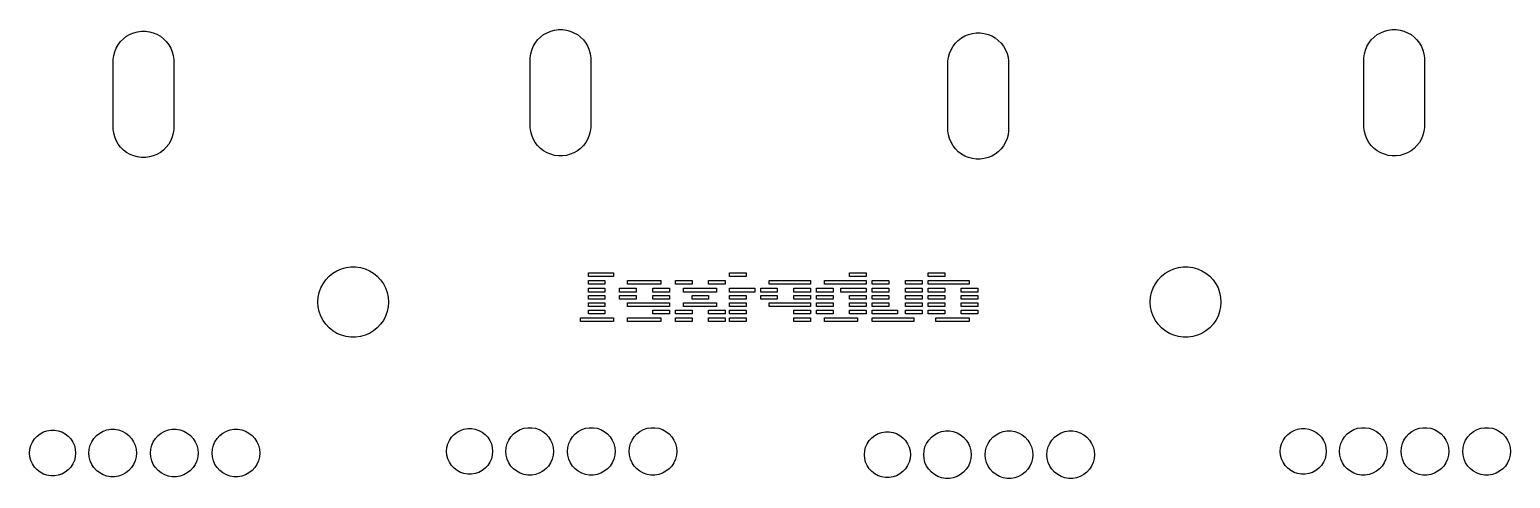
# Model space of a CAD drawing. Extents: x 281 to 530, y -238 to -79.
# Drawn here: x 282.9 to 373.1, y -237.5 to -210.2 of the extents above; entities that cross this region are included whole.
import ezdxf

# ---------------------------------------------------------------- set-up
doc = ezdxf.new("R2010")
doc.units = 0
doc.layers.add('BLACK', color=7, linetype='CONTINUOUS')

msp = doc.modelspace()

# ---------------------------------------------------------------- linework, layer by layer
at = {"layer": 'BLACK', "linetype": 'CONTINUOUS'}
for p, q in [((288.296781, -211.082195), (288.444096, -210.89021)), ((288.444096, -210.89021), (288.61521, -210.719096)), ((288.61521, -210.719096), (288.807195, -210.571781)), ((288.807195, -210.571781), (289.016766, -210.450785)), ((289.016766, -210.450785), (289.240337, -210.358179)), ((289.240337, -210.358179), (289.474083, -210.295547)), ((289.474083, -210.295547), (289.714004, -210.263961)), ((289.714004, -210.263961), (289.955996, -210.263961)), ((289.955996, -210.263961), (290.195917, -210.295547)), ((290.195917, -210.295547), (290.429663, -210.358179)), ((290.429663, -210.358179), (290.653234, -210.450785)), ((290.653234, -210.450785), (290.862805, -210.571781)), ((290.862805, -210.571781), (291.05479, -210.719096)), ((291.05479, -210.719096), (291.225904, -210.89021)), ((291.225904, -210.89021), (291.373219, -211.082195)), ((313.575785, -211.191766), (313.696781, -210.982195)), ((313.696781, -210.982195), (313.844096, -210.79021)), ((313.844096, -210.79021), (314.01521, -210.619096)), ((314.01521, -210.619096), (314.207195, -210.471781)), ((314.207195, -210.471781), (314.416766, -210.350785)), ((314.416766, -210.350785), (314.640337, -210.258179)), ((314.640337, -210.258179), (314.874083, -210.195547)), ((314.874083, -210.195547), (315.114004, -210.163961)), ((315.114004, -210.163961), (315.355996, -210.163961)), ((315.355996, -210.163961), (315.595917, -210.195547)), ((315.595917, -210.195547), (315.829663, -210.258179)), ((315.829663, -210.258179), (316.053234, -210.350785)), ((316.053234, -210.350785), (316.262805, -210.471781)), ((316.262805, -210.471781), (316.45479, -210.619096)), ((316.45479, -210.619096), (316.625904, -210.79021)), ((316.625904, -210.79021), (316.773219, -210.982195)), ((316.773219, -210.982195), (316.894215, -211.191766)), ((339.141781, -211.182195), (339.289096, -210.99021)), ((339.289096, -210.99021), (339.46021, -210.819096)), ((339.46021, -210.819096), (339.652195, -210.671781)), ((339.652195, -210.671781), (339.861766, -210.550785)), ((339.861766, -210.550785), (340.085337, -210.458179)), ((340.085337, -210.458179), (340.319083, -210.395547)), ((340.319083, -210.395547), (340.559004, -210.363961)), ((340.559004, -210.363961), (340.800996, -210.363961)), ((340.800996, -210.363961), (341.040917, -210.395547)), ((341.040917, -210.395547), (341.274663, -210.458179)), ((341.274663, -210.458179), (341.498234, -210.550785)), ((341.498234, -210.550785), (341.707805, -210.671781)), ((341.707805, -210.671781), (341.89979, -210.819096)), ((341.89979, -210.819096), (342.070904, -210.99021)), ((342.070904, -210.99021), (342.218219, -211.182195)), ((364.350785, -211.191766), (364.471781, -210.982195)), ((364.471781, -210.982195), (364.619096, -210.79021)), ((364.619096, -210.79021), (364.79021, -210.619096)), ((364.79021, -210.619096), (364.982195, -210.471781)), ((364.982195, -210.471781), (365.191766, -210.350785)), ((365.191766, -210.350785), (365.415337, -210.258179)), ((365.415337, -210.258179), (365.649083, -210.195547)), ((365.649083, -210.195547), (365.889004, -210.163961)), ((365.889004, -210.163961), (366.130996, -210.163961)), ((366.130996, -210.163961), (366.370917, -210.195547)), ((366.370917, -210.195547), (366.604663, -210.258179)), ((366.604663, -210.258179), (366.828234, -210.350785)), ((366.828234, -210.350785), (367.037805, -210.471781)), ((367.037805, -210.471781), (367.22979, -210.619096)), ((367.22979, -210.619096), (367.400904, -210.79021)), ((367.400904, -210.79021), (367.548219, -210.982195)), ((367.548219, -210.982195), (367.669215, -211.191766)), ((287.988961, -211.989004), (288.020547, -211.749083)), ((288.020547, -211.749083), (288.083179, -211.515337)), ((288.083179, -211.515337), (288.175785, -211.291766)), ((288.175785, -211.291766), (288.296781, -211.082195)), ((291.373219, -211.082195), (291.494215, -211.291766)), ((291.494215, -211.291766), (291.586821, -211.515337)), ((291.586821, -211.515337), (291.649453, -211.749083)), ((291.649453, -211.749083), (291.681039, -211.989004)), ((313.385, -212.01), (313.388961, -211.889004)), ((313.388961, -211.889004), (313.420547, -211.649083)), ((313.420547, -211.649083), (313.483179, -211.415337)), ((313.483179, -211.415337), (313.575785, -211.191766)), ((316.894215, -211.191766), (316.986821, -211.415337)), ((316.986821, -211.415337), (317.049453, -211.649083)), ((317.049453, -211.649083), (317.081039, -211.889004)), ((317.081039, -211.889004), (317.085, -212.01)), ((338.833961, -212.089004), (338.865547, -211.849083)), ((338.865547, -211.849083), (338.928179, -211.615337)), ((338.928179, -211.615337), (339.020785, -211.391766)), ((339.020785, -211.391766), (339.141781, -211.182195)), ((342.218219, -211.182195), (342.339215, -211.391766)), ((342.339215, -211.391766), (342.431821, -211.615337)), ((342.431821, -211.615337), (342.494453, -211.849083)), ((342.494453, -211.849083), (342.526039, -212.089004)), ((364.16, -212.01), (364.163961, -211.889004)), ((364.163961, -211.889004), (364.195547, -211.649083)), ((364.195547, -211.649083), (364.258179, -211.415337)), ((364.258179, -211.415337), (364.350785, -211.191766)), ((367.669215, -211.191766), (367.761821, -211.415337)), ((367.761821, -211.415337), (367.824453, -211.649083)), ((367.824453, -211.649083), (367.856039, -211.889004)), ((367.856039, -211.889004), (367.86, -212.01)), ((287.985, -212.11), (287.988961, -211.989004)), ((287.985, -216.11), (287.985, -212.11)), ((291.681039, -211.989004), (291.685, -212.11)), ((291.685, -212.11), (291.685, -216.11)), ((313.385, -216.01), (313.385, -212.01)), ((317.085, -212.01), (317.085, -216.01)), ((338.83, -212.21), (338.833961, -212.089004)), ((338.83, -216.21), (338.83, -212.21)), ((342.526039, -212.089004), (342.53, -212.21)), ((342.53, -212.21), (342.53, -216.21)), ((364.16, -216.01), (364.16, -212.01)), ((367.86, -212.01), (367.86, -216.01)), ((287.988961, -216.230996), (287.985, -216.11)), ((288.020547, -216.470917), (287.988961, -216.230996)), ((291.681039, -216.230996), (291.649453, -216.470917)), ((291.685, -216.11), (291.681039, -216.230996)), ((313.388961, -216.130996), (313.385, -216.01)), ((313.420547, -216.370917), (313.388961, -216.130996)), ((313.483179, -216.604663), (313.420547, -216.370917)), ((317.049453, -216.370917), (316.986821, -216.604663)), ((317.081039, -216.130996), (317.049453, -216.370917)), ((317.085, -216.01), (317.081039, -216.130996)), ((338.833961, -216.330996), (338.83, -216.21)), ((338.865547, -216.570917), (338.833961, -216.330996)), ((342.526039, -216.330996), (342.494453, -216.570917)), ((342.53, -216.21), (342.526039, -216.330996)), ((364.163961, -216.130996), (364.16, -216.01)), ((364.195547, -216.370917), (364.163961, -216.130996)), ((364.258179, -216.604663), (364.195547, -216.370917)), ((367.824453, -216.370917), (367.761821, -216.604663)), ((367.856039, -216.130996), (367.824453, -216.370917)), ((367.86, -216.01), (367.856039, -216.130996)), ((288.083179, -216.704663), (288.020547, -216.470917)), ((288.175785, -216.928234), (288.083179, -216.704663)), ((288.296781, -217.137805), (288.175785, -216.928234)), ((288.444096, -217.32979), (288.296781, -217.137805)), ((288.61521, -217.500904), (288.444096, -217.32979)), ((291.225904, -217.32979), (291.05479, -217.500904)), ((291.373219, -217.137805), (291.225904, -217.32979)), ((291.494215, -216.928234), (291.373219, -217.137805)), ((291.586821, -216.704663), (291.494215, -216.928234)), ((291.649453, -216.470917), (291.586821, -216.704663)), ((313.575785, -216.828234), (313.483179, -216.604663)), ((313.696781, -217.037805), (313.575785, -216.828234)), ((313.844096, -217.22979), (313.696781, -217.037805)), ((314.01521, -217.400904), (313.844096, -217.22979)), ((316.625904, -217.22979), (316.45479, -217.400904)), ((316.773219, -217.037805), (316.625904, -217.22979)), ((316.894215, -216.828234), (316.773219, -217.037805)), ((316.986821, -216.604663), (316.894215, -216.828234)), ((338.928179, -216.804663), (338.865547, -216.570917)), ((339.020785, -217.028234), (338.928179, -216.804663)), ((339.141781, -217.237805), (339.020785, -217.028234)), ((339.289096, -217.42979), (339.141781, -217.237805)), ((342.218219, -217.237805), (342.070904, -217.42979)), ((342.339215, -217.028234), (342.218219, -217.237805)), ((342.431821, -216.804663), (342.339215, -217.028234)), ((342.494453, -216.570917), (342.431821, -216.804663)), ((364.350785, -216.828234), (364.258179, -216.604663)), ((364.471781, -217.037805), (364.350785, -216.828234)), ((364.619096, -217.22979), (364.471781, -217.037805)), ((364.79021, -217.400904), (364.619096, -217.22979)), ((367.400904, -217.22979), (367.22979, -217.400904)), ((367.548219, -217.037805), (367.400904, -217.22979)), ((367.669215, -216.828234), (367.548219, -217.037805)), ((367.761821, -216.604663), (367.669215, -216.828234)), ((288.807195, -217.648219), (288.61521, -217.500904)), ((289.016766, -217.769215), (288.807195, -217.648219)), ((289.240337, -217.861821), (289.016766, -217.769215)), ((289.474083, -217.924453), (289.240337, -217.861821)), ((289.714004, -217.956039), (289.474083, -217.924453)), ((289.955996, -217.956039), (289.714004, -217.956039)), ((290.195917, -217.924453), (289.955996, -217.956039)), ((290.429663, -217.861821), (290.195917, -217.924453)), ((290.653234, -217.769215), (290.429663, -217.861821)), ((290.862805, -217.648219), (290.653234, -217.769215)), ((291.05479, -217.500904), (290.862805, -217.648219)), ((314.207195, -217.548219), (314.01521, -217.400904)), ((314.416766, -217.669215), (314.207195, -217.548219)), ((314.640337, -217.761821), (314.416766, -217.669215)), ((314.874083, -217.824453), (314.640337, -217.761821)), ((315.114004, -217.856039), (314.874083, -217.824453)), ((315.355996, -217.856039), (315.114004, -217.856039)), ((315.595917, -217.824453), (315.355996, -217.856039)), ((315.829663, -217.761821), (315.595917, -217.824453)), ((316.053234, -217.669215), (315.829663, -217.761821)), ((316.262805, -217.548219), (316.053234, -217.669215)), ((316.45479, -217.400904), (316.262805, -217.548219)), ((339.46021, -217.600904), (339.289096, -217.42979)), ((339.652195, -217.748219), (339.46021, -217.600904)), ((339.861766, -217.869215), (339.652195, -217.748219)), ((340.085337, -217.961821), (339.861766, -217.869215)), ((340.319083, -218.024453), (340.085337, -217.961821)), ((340.559004, -218.056039), (340.319083, -218.024453)), ((340.800996, -218.056039), (340.559004, -218.056039)), ((341.040917, -218.024453), (340.800996, -218.056039)), ((341.274663, -217.961821), (341.040917, -218.024453)), ((341.498234, -217.869215), (341.274663, -217.961821)), ((341.707805, -217.748219), (341.498234, -217.869215)), ((341.89979, -217.600904), (341.707805, -217.748219)), ((342.070904, -217.42979), (341.89979, -217.600904)), ((364.982195, -217.548219), (364.79021, -217.400904)), ((365.191766, -217.669215), (364.982195, -217.548219)), ((365.415337, -217.761821), (365.191766, -217.669215)), ((365.649083, -217.824453), (365.415337, -217.761821)), ((365.889004, -217.856039), (365.649083, -217.824453)), ((366.130996, -217.856039), (365.889004, -217.856039)), ((366.370917, -217.824453), (366.130996, -217.856039)), ((366.604663, -217.761821), (366.370917, -217.824453)), ((366.828234, -217.669215), (366.604663, -217.761821)), ((367.037805, -217.548219), (366.828234, -217.669215)), ((367.22979, -217.400904), (367.037805, -217.548219)), ((300.772998, -225.642895), (300.942221, -225.403161)), ((300.942221, -225.403161), (301.142511, -225.188703)), ((301.142511, -225.188703), (301.370137, -225.003515)), ((301.370137, -225.003515), (301.62086, -224.851047)), ((301.62086, -224.851047), (301.890009, -224.734139)), ((301.890009, -224.734139), (302.17257, -224.654969)), ((302.17257, -224.654969), (302.463279, -224.615012)), ((302.463279, -224.615012), (302.756721, -224.615012)), ((302.756721, -224.615012), (303.04743, -224.654969)), ((303.04743, -224.654969), (303.329991, -224.734139)), ((303.329991, -224.734139), (303.59914, -224.851047)), ((303.59914, -224.851047), (303.849863, -225.003515)), ((303.849863, -225.003515), (304.077489, -225.188703)), ((304.077489, -225.188703), (304.277779, -225.403161)), ((304.277779, -225.403161), (304.447002, -225.642895)), ((316.930893, -225.212117), (316.930893, -224.987903)), ((316.930893, -224.987903), (318.472163, -224.987903)), ((318.472163, -225.212117), (316.930893, -225.212117)), ((316.930893, -225.681064), (316.930893, -225.456849)), ((316.930893, -225.456849), (317.944842, -225.456849)), ((317.944842, -225.456849), (317.944842, -225.681064)), ((318.472163, -224.987903), (318.472163, -225.212117)), ((319.319197, -225.681064), (319.319197, -225.456849)), ((319.319197, -225.456849), (321.338792, -225.456849)), ((321.338792, -225.456849), (321.338792, -225.681064)), ((322.234822, -225.681064), (322.234822, -225.456849)), ((322.234822, -225.456849), (323.244619, -225.456849)), ((323.244619, -225.456849), (323.244619, -225.681064)), ((324.254417, -225.681064), (324.254417, -225.456849)), ((324.254417, -225.456849), (325.268367, -225.456849)), ((325.268367, -225.456849), (325.268367, -225.681064)), ((325.520816, -225.212117), (325.520816, -224.987903)), ((325.520816, -224.987903), (326.534766, -224.987903)), ((326.534766, -225.212117), (325.520816, -225.212117)), ((326.534766, -224.987903), (326.534766, -225.212117)), ((327.936524, -225.681064), (327.936524, -225.456849)), ((327.936524, -225.456849), (330.460188, -225.456849)), ((330.460188, -225.456849), (330.460188, -225.681064)), ((331.307222, -225.681064), (331.307222, -225.456849)), ((331.307222, -225.456849), (333.85829, -225.456849)), ((332.84434, -225.212117), (332.84434, -224.987903)), ((332.84434, -224.987903), (333.85829, -224.987903)), ((333.85829, -225.212117), (332.84434, -225.212117)), ((333.85829, -224.987903), (333.85829, -225.212117)), ((333.85829, -225.456849), (333.85829, -225.681064)), ((334.214542, -225.681064), (334.214542, -225.456849)), ((334.214542, -225.456849), (335.228492, -225.456849)), ((335.228492, -225.456849), (335.228492, -225.681064)), ((336.242442, -225.681064), (336.242442, -225.456849)), ((336.242442, -225.456849), (337.256392, -225.456849)), ((337.256392, -225.456849), (337.256392, -225.681064)), ((337.620949, -225.212117), (337.620949, -224.987903)), ((337.620949, -224.987903), (338.634898, -224.987903)), ((338.634898, -225.212117), (337.620949, -225.212117)), ((337.620949, -225.681064), (337.620949, -225.456849)), ((337.620949, -225.456849), (340.123021, -225.456849)), ((338.634898, -224.987903), (338.634898, -225.212117)), ((340.123021, -225.456849), (340.123021, -225.681064)), ((351.472998, -225.642895), (351.642221, -225.403161)), ((351.642221, -225.403161), (351.842511, -225.188703)), ((351.842511, -225.188703), (352.070137, -225.003515)), ((352.070137, -225.003515), (352.32086, -224.851047)), ((352.32086, -224.851047), (352.590009, -224.734139)), ((352.590009, -224.734139), (352.87257, -224.654969)), ((352.87257, -224.654969), (353.163279, -224.615012)), ((353.163279, -224.615012), (353.456721, -224.615012)), ((353.456721, -224.615012), (353.74743, -224.654969)), ((353.74743, -224.654969), (354.029991, -224.734139)), ((354.029991, -224.734139), (354.29914, -224.851047)), ((354.29914, -224.851047), (354.549863, -225.003515)), ((354.549863, -225.003515), (354.777489, -225.188703)), ((354.777489, -225.188703), (354.977779, -225.403161)), ((354.977779, -225.403161), (355.147002, -225.642895)), ((300.480025, -226.467242), (300.539728, -226.179937)), ((300.539728, -226.179937), (300.637996, -225.903438)), ((300.637996, -225.903438), (300.772998, -225.642895)), ((304.447002, -225.642895), (304.582004, -225.903438)), ((304.582004, -225.903438), (304.680272, -226.179937)), ((304.680272, -226.179937), (304.739975, -226.467242)), ((317.944842, -225.681064), (316.930893, -225.681064)), ((316.930893, -226.15001), (316.930893, -225.925795)), ((316.930893, -225.925795), (317.944842, -225.925795)), ((317.944842, -226.15001), (316.930893, -226.15001)), ((316.930893, -226.58232), (316.930893, -226.358105)), ((316.930893, -226.358105), (317.944842, -226.358105)), ((317.944842, -225.925795), (317.944842, -226.15001)), ((317.944842, -226.358105), (317.944842, -226.58232)), ((318.83672, -226.15001), (318.83672, -225.925795)), ((318.83672, -225.925795), (319.850669, -225.925795)), ((319.850669, -226.15001), (318.83672, -226.15001)), ((318.83672, -226.58232), (318.83672, -226.358105)), ((318.83672, -226.358105), (319.850669, -226.358105)), ((321.338792, -225.681064), (319.319197, -225.681064)), ((319.850669, -225.925795), (319.850669, -226.15001)), ((319.850669, -226.358105), (319.850669, -226.58232)), ((320.856315, -226.15001), (320.856315, -225.925795)), ((320.856315, -225.925795), (321.870265, -225.925795)), ((321.870265, -226.15001), (320.856315, -226.15001)), ((320.856315, -226.58232), (320.856315, -226.358105)), ((320.856315, -226.358105), (321.870265, -226.358105)), ((321.870265, -225.925795), (321.870265, -226.15001)), ((321.870265, -226.358105), (321.870265, -226.58232)), ((323.244619, -225.681064), (322.234822, -225.681064)), ((322.717299, -226.15001), (322.717299, -225.925795)), ((322.717299, -225.925795), (324.736894, -225.925795)), ((324.736894, -226.15001), (322.717299, -226.15001)), ((323.244619, -226.58232), (323.244619, -226.358105)), ((323.244619, -226.358105), (324.254417, -226.358105)), ((325.268367, -225.681064), (324.254417, -225.681064)), ((324.254417, -226.358105), (324.254417, -226.58232)), ((324.736894, -225.925795), (324.736894, -226.15001)), ((325.520816, -226.15001), (325.520816, -225.925795)), ((325.520816, -225.925795), (327.062086, -225.925795)), ((327.062086, -226.15001), (325.520816, -226.15001)), ((325.520816, -226.58232), (325.520816, -226.358105)), ((325.520816, -226.358105), (326.534766, -226.358105)), ((326.534766, -226.358105), (326.534766, -226.58232)), ((327.062086, -225.925795), (327.062086, -226.15001)), ((327.426643, -226.15001), (327.426643, -225.925795)), ((327.426643, -225.925795), (328.440593, -225.925795)), ((328.440593, -226.15001), (327.426643, -226.15001)), ((327.426643, -226.58232), (327.426643, -226.358105)), ((327.426643, -226.358105), (328.440593, -226.358105)), ((330.460188, -225.681064), (327.936524, -225.681064)), ((328.440593, -225.925795), (328.440593, -226.15001)), ((328.440593, -226.358105), (328.440593, -226.58232)), ((329.446238, -226.15001), (329.446238, -225.925795)), ((329.446238, -225.925795), (330.460188, -225.925795)), ((330.460188, -226.15001), (329.446238, -226.15001)), ((329.446238, -226.58232), (329.446238, -226.358105)), ((329.446238, -226.358105), (330.460188, -226.358105)), ((330.460188, -225.925795), (330.460188, -226.15001)), ((330.460188, -226.358105), (330.460188, -226.58232)), ((330.824745, -226.15001), (330.824745, -225.925795)), ((330.824745, -225.925795), (331.838695, -225.925795)), ((331.838695, -226.15001), (330.824745, -226.15001)), ((330.824745, -226.58232), (330.824745, -226.358105)), ((330.824745, -226.358105), (331.838695, -226.358105)), ((333.85829, -225.681064), (331.307222, -225.681064)), ((331.838695, -225.925795), (331.838695, -226.15001)), ((331.838695, -226.358105), (331.838695, -226.58232)), ((332.31702, -226.15001), (332.31702, -225.925795)), ((332.31702, -225.925795), (333.85829, -225.925795)), ((333.85829, -226.15001), (332.31702, -226.15001)), ((332.84434, -226.58232), (332.84434, -226.358105)), ((332.84434, -226.358105), (333.85829, -226.358105)), ((333.85829, -225.925795), (333.85829, -226.15001)), ((333.85829, -226.358105), (333.85829, -226.58232)), ((335.228492, -225.681064), (334.214542, -225.681064)), ((334.214542, -226.15001), (334.214542, -225.925795)), ((334.214542, -225.925795), (335.228492, -225.925795)), ((335.228492, -226.15001), (334.214542, -226.15001)), ((334.214542, -226.58232), (334.214542, -226.358105)), ((334.214542, -226.358105), (335.228492, -226.358105)), ((335.228492, -225.925795), (335.228492, -226.15001)), ((335.228492, -226.358105), (335.228492, -226.58232)), ((337.256392, -225.681064), (336.242442, -225.681064)), ((336.242442, -226.15001), (336.242442, -225.925795)), ((336.242442, -225.925795), (337.256392, -225.925795)), ((337.256392, -226.15001), (336.242442, -226.15001)), ((336.242442, -226.58232), (336.242442, -226.358105)), ((336.242442, -226.358105), (337.256392, -226.358105)), ((337.256392, -225.925795), (337.256392, -226.15001)), ((337.256392, -226.358105), (337.256392, -226.58232)), ((340.123021, -225.681064), (337.620949, -225.681064)), ((337.620949, -226.15001), (337.620949, -225.925795)), ((337.620949, -225.925795), (338.634898, -225.925795)), ((338.634898, -226.15001), (337.620949, -226.15001)), ((337.620949, -226.58232), (337.620949, -226.358105)), ((337.620949, -226.358105), (338.634898, -226.358105)), ((338.634898, -225.925795), (338.634898, -226.15001)), ((338.634898, -226.358105), (338.634898, -226.58232)), ((339.640544, -226.15001), (339.640544, -225.925795)), ((339.640544, -225.925795), (340.654494, -225.925795)), ((340.654494, -226.15001), (339.640544, -226.15001)), ((339.640544, -226.58232), (339.640544, -226.358105)), ((339.640544, -226.358105), (340.654494, -226.358105)), ((340.654494, -225.925795), (340.654494, -226.15001)), ((340.654494, -226.358105), (340.654494, -226.58232)), ((351.180025, -226.467242), (351.239728, -226.179937)), ((351.239728, -226.179937), (351.337996, -225.903438)), ((351.337996, -225.903438), (351.472998, -225.642895)), ((355.147002, -225.642895), (355.282004, -225.903438)), ((355.282004, -225.903438), (355.380272, -226.179937)), ((355.380272, -226.179937), (355.439975, -226.467242)), ((300.46, -226.76), (300.480025, -226.467242)), ((300.480025, -227.052758), (300.46, -226.76)), ((300.539728, -227.340063), (300.480025, -227.052758)), ((304.739975, -227.052758), (304.680272, -227.340063)), ((304.739975, -226.467242), (304.76, -226.76)), ((304.76, -226.76), (304.739975, -227.052758)), ((317.944842, -226.58232), (316.930893, -226.58232)), ((316.930893, -227.041008), (316.930893, -226.816793)), ((316.930893, -226.816793), (317.944842, -226.816793)), ((317.944842, -227.041008), (316.930893, -227.041008)), ((316.930893, -227.473318), (316.930893, -227.249103)), ((316.930893, -227.249103), (317.944842, -227.249103)), ((317.944842, -226.816793), (317.944842, -227.041008)), ((317.944842, -227.249103), (317.944842, -227.473318)), ((319.850669, -226.58232), (318.83672, -226.58232)), ((319.319197, -227.041008), (319.319197, -226.816793)), ((319.319197, -226.816793), (321.870265, -226.816793)), ((321.870265, -227.041008), (319.319197, -227.041008)), ((321.870265, -226.58232), (320.856315, -226.58232)), ((320.856315, -227.473318), (320.856315, -227.249103)), ((320.856315, -227.249103), (321.870265, -227.249103)), ((321.870265, -226.816793), (321.870265, -227.041008)), ((321.870265, -227.249103), (321.870265, -227.473318)), ((322.234822, -227.473318), (322.234822, -227.249103)), ((322.234822, -227.249103), (323.244619, -227.249103)), ((322.717299, -227.041008), (322.717299, -226.816793)), ((322.717299, -226.816793), (324.736894, -226.816793)), ((324.736894, -227.041008), (322.717299, -227.041008)), ((324.254417, -226.58232), (323.244619, -226.58232)), ((323.244619, -227.249103), (323.244619, -227.473318)), ((324.254417, -227.473318), (324.254417, -227.249103)), ((324.254417, -227.249103), (325.268367, -227.249103)), ((324.736894, -226.816793), (324.736894, -227.041008)), ((325.268367, -227.249103), (325.268367, -227.473318)), ((326.534766, -226.58232), (325.520816, -226.58232)), ((325.520816, -227.041008), (325.520816, -226.816793)), ((325.520816, -226.816793), (326.534766, -226.816793)), ((326.534766, -227.041008), (325.520816, -227.041008)), ((325.520816, -227.473318), (325.520816, -227.249103)), ((325.520816, -227.249103), (326.534766, -227.249103)), ((326.534766, -226.816793), (326.534766, -227.041008)), ((326.534766, -227.249103), (326.534766, -227.473318)), ((328.440593, -226.58232), (327.426643, -226.58232)), ((327.936524, -227.041008), (327.936524, -226.816793)), ((327.936524, -226.816793), (330.460188, -226.816793)), ((330.460188, -227.041008), (327.936524, -227.041008)), ((330.460188, -226.58232), (329.446238, -226.58232)), ((329.446238, -227.473318), (329.446238, -227.249103)), ((329.446238, -227.249103), (330.460188, -227.249103)), ((330.460188, -226.816793), (330.460188, -227.041008)), ((330.460188, -227.249103), (330.460188, -227.473318)), ((331.838695, -226.58232), (330.824745, -226.58232)), ((330.824745, -227.041008), (330.824745, -226.816793)), ((330.824745, -226.816793), (331.838695, -226.816793)), ((331.838695, -227.041008), (330.824745, -227.041008)), ((330.824745, -227.473318), (330.824745, -227.249103)), ((330.824745, -227.249103), (331.838695, -227.249103)), ((331.838695, -226.816793), (331.838695, -227.041008)), ((331.838695, -227.249103), (331.838695, -227.473318)), ((333.85829, -226.58232), (332.84434, -226.58232)), ((332.84434, -227.041008), (332.84434, -226.816793)), ((332.84434, -226.816793), (333.85829, -226.816793)), ((333.85829, -227.041008), (332.84434, -227.041008)), ((332.84434, -227.473318), (332.84434, -227.249103)), ((332.84434, -227.249103), (333.85829, -227.249103)), ((333.85829, -226.816793), (333.85829, -227.041008)), ((333.85829, -227.249103), (333.85829, -227.473318)), ((335.228492, -226.58232), (334.214542, -226.58232)), ((334.214542, -227.041008), (334.214542, -226.816793)), ((334.214542, -226.816793), (335.228492, -226.816793)), ((335.228492, -227.041008), (334.214542, -227.041008)), ((334.214542, -227.473318), (334.214542, -227.249103)), ((334.214542, -227.249103), (334.734389, -227.249103)), ((334.734389, -227.249103), (335.249253, -227.249103)), ((335.228492, -226.816793), (335.228492, -227.041008)), ((335.249253, -227.249103), (335.768269, -227.249103)), ((335.768269, -227.249103), (335.768269, -227.473318)), ((337.256392, -226.58232), (336.242442, -226.58232)), ((336.242442, -227.041008), (336.242442, -226.816793)), ((336.242442, -226.816793), (337.256392, -226.816793)), ((337.256392, -227.041008), (336.242442, -227.041008)), ((336.242442, -227.473318), (336.242442, -227.249103)), ((336.242442, -227.249103), (337.256392, -227.249103)), ((337.256392, -226.816793), (337.256392, -227.041008)), ((337.256392, -227.249103), (337.256392, -227.473318)), ((338.634898, -226.58232), (337.620949, -226.58232)), ((337.620949, -227.041008), (337.620949, -226.816793)), ((337.620949, -226.816793), (338.634898, -226.816793)), ((338.634898, -227.041008), (337.620949, -227.041008)), ((337.620949, -227.473318), (337.620949, -227.249103)), ((337.620949, -227.249103), (338.634898, -227.249103)), ((338.634898, -226.816793), (338.634898, -227.041008)), ((338.634898, -227.249103), (338.634898, -227.473318)), ((340.654494, -226.58232), (339.640544, -226.58232)), ((339.640544, -227.041008), (339.640544, -226.816793)), ((339.640544, -226.816793), (340.654494, -226.816793)), ((340.654494, -227.041008), (339.640544, -227.041008)), ((339.640544, -227.473318), (339.640544, -227.249103)), ((339.640544, -227.249103), (340.654494, -227.249103)), ((340.654494, -226.816793), (340.654494, -227.041008)), ((340.654494, -227.249103), (340.654494, -227.473318)), ((351.16, -226.76), (351.180025, -226.467242)), ((351.180025, -227.052758), (351.16, -226.76)), ((351.239728, -227.340063), (351.180025, -227.052758)), ((355.439975, -227.052758), (355.380272, -227.340063)), ((355.439975, -226.467242), (355.46, -226.76)), ((355.46, -226.76), (355.439975, -227.052758)), ((300.637996, -227.616562), (300.539728, -227.340063)), ((300.772998, -227.877105), (300.637996, -227.616562)), ((300.942221, -228.116839), (300.772998, -227.877105)), ((301.142511, -228.331297), (300.942221, -228.116839)), ((304.277779, -228.116839), (304.077489, -228.331297)), ((304.447002, -227.877105), (304.277779, -228.116839)), ((304.582004, -227.616562), (304.447002, -227.877105)), ((304.680272, -227.340063), (304.582004, -227.616562)), ((316.452567, -227.942264), (316.452567, -227.718049)), ((316.452567, -227.718049), (318.472163, -227.718049)), ((318.472163, -227.942264), (316.452567, -227.942264)), ((317.944842, -227.473318), (316.930893, -227.473318)), ((318.472163, -227.718049), (318.472163, -227.942264)), ((319.319197, -227.942264), (319.319197, -227.718049)), ((319.319197, -227.718049), (321.338792, -227.718049)), ((321.338792, -227.942264), (319.319197, -227.942264)), ((321.870265, -227.473318), (320.856315, -227.473318)), ((321.338792, -227.718049), (321.338792, -227.942264)), ((323.244619, -227.473318), (322.234822, -227.473318)), ((322.234822, -227.942264), (322.234822, -227.718049)), ((322.234822, -227.718049), (323.244619, -227.718049)), ((323.244619, -227.942264), (322.234822, -227.942264)), ((323.244619, -227.718049), (323.244619, -227.942264)), ((325.268367, -227.473318), (324.254417, -227.473318)), ((324.254417, -227.942264), (324.254417, -227.718049)), ((324.254417, -227.718049), (325.268367, -227.718049)), ((325.268367, -227.942264), (324.254417, -227.942264)), ((325.268367, -227.718049), (325.268367, -227.942264)), ((326.534766, -227.473318), (325.520816, -227.473318)), ((325.520816, -227.942264), (325.520816, -227.718049)), ((325.520816, -227.718049), (326.534766, -227.718049)), ((326.534766, -227.942264), (325.520816, -227.942264)), ((326.534766, -227.718049), (326.534766, -227.942264)), ((330.460188, -227.473318), (329.446238, -227.473318)), ((329.446238, -227.942264), (329.446238, -227.718049)), ((329.446238, -227.718049), (330.460188, -227.718049)), ((330.460188, -227.942264), (329.446238, -227.942264)), ((330.460188, -227.718049), (330.460188, -227.942264)), ((331.838695, -227.473318), (330.824745, -227.473318)), ((331.307222, -227.942264), (331.307222, -227.718049)), ((331.307222, -227.718049), (333.326817, -227.718049)), ((333.326817, -227.942264), (331.307222, -227.942264)), ((333.85829, -227.473318), (332.84434, -227.473318)), ((333.326817, -227.718049), (333.326817, -227.942264)), ((334.734389, -227.473318), (334.214542, -227.473318)), ((334.214542, -227.942264), (334.214542, -227.718049)), ((334.214542, -227.718049), (334.723593, -227.718049)), ((334.723593, -227.942264), (334.214542, -227.942264)), ((334.723593, -227.718049), (335.226831, -227.718049)), ((335.226831, -227.942264), (334.723593, -227.942264)), ((335.249253, -227.473318), (334.734389, -227.473318)), ((335.226831, -227.718049), (336.751493, -227.718049)), ((336.751493, -227.942264), (335.226831, -227.942264)), ((335.768269, -227.473318), (335.249253, -227.473318)), ((337.256392, -227.473318), (336.242442, -227.473318)), ((336.751493, -227.718049), (336.751493, -227.942264)), ((338.634898, -227.473318), (337.620949, -227.473318)), ((338.103426, -227.942264), (338.103426, -227.718049)), ((338.103426, -227.718049), (340.123021, -227.718049)), ((340.123021, -227.942264), (338.103426, -227.942264)), ((340.654494, -227.473318), (339.640544, -227.473318)), ((340.123021, -227.718049), (340.123021, -227.942264)), ((351.337996, -227.616562), (351.239728, -227.340063)), ((351.472998, -227.877105), (351.337996, -227.616562)), ((351.642221, -228.116839), (351.472998, -227.877105)), ((351.842511, -228.331297), (351.642221, -228.116839)), ((354.977779, -228.116839), (354.777489, -228.331297)), ((355.147002, -227.877105), (354.977779, -228.116839)), ((355.282004, -227.616562), (355.147002, -227.877105)), ((355.380272, -227.340063), (355.282004, -227.616562)), ((301.370137, -228.516485), (301.142511, -228.331297)), ((301.62086, -228.668953), (301.370137, -228.516485)), ((301.890009, -228.785861), (301.62086, -228.668953)), ((302.17257, -228.865031), (301.890009, -228.785861)), ((302.463279, -228.904988), (302.17257, -228.865031)), ((302.756721, -228.904988), (302.463279, -228.904988)), ((303.04743, -228.865031), (302.756721, -228.904988)), ((303.329991, -228.785861), (303.04743, -228.865031)), ((303.59914, -228.668953), (303.329991, -228.785861)), ((303.849863, -228.516485), (303.59914, -228.668953)), ((304.077489, -228.331297), (303.849863, -228.516485)), ((352.070137, -228.516485), (351.842511, -228.331297)), ((352.32086, -228.668953), (352.070137, -228.516485)), ((352.590009, -228.785861), (352.32086, -228.668953)), ((352.87257, -228.865031), (352.590009, -228.785861)), ((353.163279, -228.904988), (352.87257, -228.865031)), ((353.456721, -228.904988), (353.163279, -228.904988)), ((353.74743, -228.865031), (353.456721, -228.904988)), ((354.029991, -228.785861), (353.74743, -228.865031)), ((354.29914, -228.668953), (354.029991, -228.785861)), ((354.549863, -228.516485), (354.29914, -228.668953)), ((354.777489, -228.331297), (354.549863, -228.516485)), ((309.35632, -234.50284), (309.584389, -234.464782)), ((309.584389, -234.464782), (309.815611, -234.464782)), ((309.815611, -234.464782), (310.04368, -234.50284)), ((312.777542, -234.532129), (313.004046, -234.45437)), ((313.004046, -234.45437), (313.24026, -234.414952)), ((313.24026, -234.414952), (313.47974, -234.414952)), ((313.47974, -234.414952), (313.715954, -234.45437)), ((313.715954, -234.45437), (313.942458, -234.532129)), ((316.527542, -234.532129), (316.754046, -234.45437)), ((316.754046, -234.45437), (316.99026, -234.414952)), ((316.99026, -234.414952), (317.22974, -234.414952)), ((317.22974, -234.414952), (317.465954, -234.45437)), ((317.465954, -234.45437), (317.692458, -234.532129)), ((320.282542, -234.532129), (320.509046, -234.45437)), ((320.509046, -234.45437), (320.74526, -234.414952)), ((320.74526, -234.414952), (320.98474, -234.414952)), ((320.98474, -234.414952), (321.220954, -234.45437)), ((321.220954, -234.45437), (321.447458, -234.532129)), ((360.13132, -234.50284), (360.359389, -234.464782)), ((360.359389, -234.464782), (360.590611, -234.464782)), ((360.590611, -234.464782), (360.81868, -234.50284)), ((363.552542, -234.532129), (363.779046, -234.45437)), ((363.779046, -234.45437), (364.01526, -234.414952)), ((364.01526, -234.414952), (364.25474, -234.414952)), ((364.25474, -234.414952), (364.490954, -234.45437)), ((364.490954, -234.45437), (364.717458, -234.532129)), ((367.302542, -234.532129), (367.529046, -234.45437)), ((367.529046, -234.45437), (367.76526, -234.414952)), ((367.76526, -234.414952), (368.00474, -234.414952)), ((368.00474, -234.414952), (368.240954, -234.45437)), ((368.240954, -234.45437), (368.467458, -234.532129)), ((371.057542, -234.532129), (371.284046, -234.45437)), ((371.284046, -234.45437), (371.52026, -234.414952)), ((371.52026, -234.414952), (371.75974, -234.414952)), ((371.75974, -234.414952), (371.995954, -234.45437)), ((371.995954, -234.45437), (372.222458, -234.532129)), ((282.975856, -235.505421), (283.068737, -235.293674)), ((283.068737, -235.293674), (283.195203, -235.100102)), ((283.195203, -235.100102), (283.351806, -234.929987)), ((283.351806, -234.929987), (283.534273, -234.787967)), ((283.534273, -234.787967), (283.737626, -234.677917)), ((283.737626, -234.677917), (283.95632, -234.60284)), ((283.95632, -234.60284), (284.184389, -234.564782)), ((284.184389, -234.564782), (284.415611, -234.564782)), ((284.415611, -234.564782), (284.64368, -234.60284)), ((284.64368, -234.60284), (284.862374, -234.677917)), ((284.862374, -234.677917), (285.065727, -234.787967)), ((285.065727, -234.787967), (285.248194, -234.929987)), ((285.248194, -234.929987), (285.404797, -235.100102)), ((285.404797, -235.100102), (285.531263, -235.293674)), ((285.531263, -235.293674), (285.624144, -235.505421)), ((286.588565, -235.489186), (286.684763, -235.269876)), ((286.684763, -235.269876), (286.815746, -235.069392)), ((286.815746, -235.069392), (286.977942, -234.8932)), ((286.977942, -234.8932), (287.166925, -234.746109)), ((287.166925, -234.746109), (287.377542, -234.632129)), ((287.377542, -234.632129), (287.604046, -234.55437)), ((287.604046, -234.55437), (287.84026, -234.514952)), ((287.84026, -234.514952), (288.07974, -234.514952)), ((288.07974, -234.514952), (288.315954, -234.55437)), ((288.315954, -234.55437), (288.542458, -234.632129)), ((288.542458, -234.632129), (288.753075, -234.746109)), ((288.753075, -234.746109), (288.942058, -234.8932)), ((288.942058, -234.8932), (289.104254, -235.069392)), ((289.104254, -235.069392), (289.235237, -235.269876)), ((289.235237, -235.269876), (289.331435, -235.489186)), ((290.338565, -235.489186), (290.434763, -235.269876)), ((290.434763, -235.269876), (290.565746, -235.069392)), ((290.565746, -235.069392), (290.727942, -234.8932)), ((290.727942, -234.8932), (290.916925, -234.746109)), ((290.916925, -234.746109), (291.127542, -234.632129)), ((291.127542, -234.632129), (291.354046, -234.55437)), ((291.354046, -234.55437), (291.59026, -234.514952)), ((291.59026, -234.514952), (291.82974, -234.514952)), ((291.82974, -234.514952), (292.065954, -234.55437)), ((292.065954, -234.55437), (292.292458, -234.632129)), ((292.292458, -234.632129), (292.503075, -234.746109)), ((292.503075, -234.746109), (292.692058, -234.8932)), ((292.692058, -234.8932), (292.854254, -235.069392)), ((292.854254, -235.069392), (292.985237, -235.269876)), ((292.985237, -235.269876), (293.081435, -235.489186)), ((294.093565, -235.489186), (294.189763, -235.269876)), ((294.189763, -235.269876), (294.320746, -235.069392)), ((294.320746, -235.069392), (294.482942, -234.8932)), ((294.482942, -234.8932), (294.671925, -234.746109)), ((294.671925, -234.746109), (294.882542, -234.632129)), ((294.882542, -234.632129), (295.109046, -234.55437)), ((295.109046, -234.55437), (295.34526, -234.514952)), ((295.34526, -234.514952), (295.58474, -234.514952)), ((295.58474, -234.514952), (295.820954, -234.55437)), ((295.820954, -234.55437), (296.047458, -234.632129)), ((296.047458, -234.632129), (296.258075, -234.746109)), ((296.258075, -234.746109), (296.447058, -234.8932)), ((296.447058, -234.8932), (296.609254, -235.069392)), ((296.609254, -235.069392), (296.740237, -235.269876)), ((296.740237, -235.269876), (296.836435, -235.489186)), ((308.375856, -235.405421), (308.468737, -235.193674)), ((308.468737, -235.193674), (308.595203, -235.000102)), ((308.595203, -235.000102), (308.751806, -234.829987)), ((308.751806, -234.829987), (308.934273, -234.687967)), ((308.934273, -234.687967), (309.137626, -234.577917)), ((309.137626, -234.577917), (309.35632, -234.50284)), ((310.04368, -234.50284), (310.262374, -234.577917)), ((310.262374, -234.577917), (310.465727, -234.687967)), ((310.465727, -234.687967), (310.648194, -234.829987)), ((310.648194, -234.829987), (310.804797, -235.000102)), ((310.804797, -235.000102), (310.931263, -235.193674)), ((310.931263, -235.193674), (311.024144, -235.405421)), ((311.929776, -235.621338), (311.988565, -235.389186)), ((311.988565, -235.389186), (312.084763, -235.169876)), ((312.084763, -235.169876), (312.215746, -234.969392)), ((312.215746, -234.969392), (312.377942, -234.7932)), ((312.377942, -234.7932), (312.566925, -234.646109)), ((312.566925, -234.646109), (312.777542, -234.532129)), ((313.942458, -234.532129), (314.153075, -234.646109)), ((314.153075, -234.646109), (314.342058, -234.7932)), ((314.342058, -234.7932), (314.504254, -234.969392)), ((314.504254, -234.969392), (314.635237, -235.169876)), ((314.635237, -235.169876), (314.731435, -235.389186)), ((314.731435, -235.389186), (314.790224, -235.621338)), ((315.679776, -235.621338), (315.738565, -235.389186)), ((315.738565, -235.389186), (315.834763, -235.169876)), ((315.834763, -235.169876), (315.965746, -234.969392)), ((315.965746, -234.969392), (316.127942, -234.7932)), ((316.127942, -234.7932), (316.316925, -234.646109)), ((316.316925, -234.646109), (316.527542, -234.532129)), ((317.692458, -234.532129), (317.903075, -234.646109)), ((317.903075, -234.646109), (318.092058, -234.7932)), ((318.092058, -234.7932), (318.254254, -234.969392)), ((318.254254, -234.969392), (318.385237, -235.169876)), ((318.385237, -235.169876), (318.481435, -235.389186)), ((318.481435, -235.389186), (318.540224, -235.621338)), ((319.434776, -235.621338), (319.493565, -235.389186)), ((319.493565, -235.389186), (319.589763, -235.169876)), ((319.589763, -235.169876), (319.720746, -234.969392)), ((319.720746, -234.969392), (319.882942, -234.7932)), ((319.882942, -234.7932), (320.071925, -234.646109)), ((320.071925, -234.646109), (320.282542, -234.532129)), ((321.447458, -234.532129), (321.658075, -234.646109)), ((321.658075, -234.646109), (321.847058, -234.7932)), ((321.847058, -234.7932), (322.009254, -234.969392)), ((322.009254, -234.969392), (322.140237, -235.169876)), ((322.140237, -235.169876), (322.236435, -235.389186)), ((322.236435, -235.389186), (322.295224, -235.621338)), ((333.820856, -235.605421), (333.913737, -235.393674)), ((333.913737, -235.393674), (334.040203, -235.200102)), ((334.040203, -235.200102), (334.196806, -235.029987)), ((334.196806, -235.029987), (334.379273, -234.887967)), ((334.379273, -234.887967), (334.582626, -234.777917)), ((334.582626, -234.777917), (334.80132, -234.70284)), ((334.80132, -234.70284), (335.029389, -234.664782)), ((335.029389, -234.664782), (335.260611, -234.664782)), ((335.260611, -234.664782), (335.48868, -234.70284)), ((335.48868, -234.70284), (335.707374, -234.777917)), ((335.707374, -234.777917), (335.910727, -234.887967)), ((335.910727, -234.887967), (336.093194, -235.029987)), ((336.093194, -235.029987), (336.249797, -235.200102)), ((336.249797, -235.200102), (336.376263, -235.393674)), ((336.376263, -235.393674), (336.469144, -235.605421)), ((337.433565, -235.589186), (337.529763, -235.369876)), ((337.529763, -235.369876), (337.660746, -235.169392)), ((337.660746, -235.169392), (337.822942, -234.9932)), ((337.822942, -234.9932), (338.011925, -234.846109)), ((338.011925, -234.846109), (338.222542, -234.732129)), ((338.222542, -234.732129), (338.449046, -234.65437)), ((338.449046, -234.65437), (338.68526, -234.614952)), ((338.68526, -234.614952), (338.92474, -234.614952)), ((338.92474, -234.614952), (339.160954, -234.65437)), ((339.160954, -234.65437), (339.387458, -234.732129)), ((339.387458, -234.732129), (339.598075, -234.846109)), ((339.598075, -234.846109), (339.787058, -234.9932)), ((339.787058, -234.9932), (339.949254, -235.169392)), ((339.949254, -235.169392), (340.080237, -235.369876)), ((340.080237, -235.369876), (340.176435, -235.589186)), ((341.183565, -235.589186), (341.279763, -235.369876)), ((341.279763, -235.369876), (341.410746, -235.169392)), ((341.410746, -235.169392), (341.572942, -234.9932)), ((341.572942, -234.9932), (341.761925, -234.846109)), ((341.761925, -234.846109), (341.972542, -234.732129)), ((341.972542, -234.732129), (342.199046, -234.65437)), ((342.199046, -234.65437), (342.43526, -234.614952)), ((342.43526, -234.614952), (342.67474, -234.614952)), ((342.67474, -234.614952), (342.910954, -234.65437)), ((342.910954, -234.65437), (343.137458, -234.732129)), ((343.137458, -234.732129), (343.348075, -234.846109)), ((343.348075, -234.846109), (343.537058, -234.9932)), ((343.537058, -234.9932), (343.699254, -235.169392)), ((343.699254, -235.169392), (343.830237, -235.369876)), ((343.830237, -235.369876), (343.926435, -235.589186)), ((344.938565, -235.589186), (345.034763, -235.369876)), ((345.034763, -235.369876), (345.165746, -235.169392)), ((345.165746, -235.169392), (345.327942, -234.9932)), ((345.327942, -234.9932), (345.516925, -234.846109)), ((345.516925, -234.846109), (345.727542, -234.732129)), ((345.727542, -234.732129), (345.954046, -234.65437)), ((345.954046, -234.65437), (346.19026, -234.614952)), ((346.19026, -234.614952), (346.42974, -234.614952)), ((346.42974, -234.614952), (346.665954, -234.65437)), ((346.665954, -234.65437), (346.892458, -234.732129)), ((346.892458, -234.732129), (347.103075, -234.846109)), ((347.103075, -234.846109), (347.292058, -234.9932)), ((347.292058, -234.9932), (347.454254, -235.169392)), ((347.454254, -235.169392), (347.585237, -235.369876)), ((347.585237, -235.369876), (347.681435, -235.589186)), ((359.150856, -235.405421), (359.243737, -235.193674)), ((359.243737, -235.193674), (359.370203, -235.000102)), ((359.370203, -235.000102), (359.526806, -234.829987)), ((359.526806, -234.829987), (359.709273, -234.687967)), ((359.709273, -234.687967), (359.912626, -234.577917)), ((359.912626, -234.577917), (360.13132, -234.50284)), ((360.81868, -234.50284), (361.037374, -234.577917)), ((361.037374, -234.577917), (361.240727, -234.687967)), ((361.240727, -234.687967), (361.423194, -234.829987)), ((361.423194, -234.829987), (361.579797, -235.000102)), ((361.579797, -235.000102), (361.706263, -235.193674)), ((361.706263, -235.193674), (361.799144, -235.405421)), ((362.704776, -235.621338), (362.763565, -235.389186)), ((362.763565, -235.389186), (362.859763, -235.169876)), ((362.859763, -235.169876), (362.990746, -234.969392)), ((362.990746, -234.969392), (363.152942, -234.7932)), ((363.152942, -234.7932), (363.341925, -234.646109)), ((363.341925, -234.646109), (363.552542, -234.532129)), ((364.717458, -234.532129), (364.928075, -234.646109)), ((364.928075, -234.646109), (365.117058, -234.7932)), ((365.117058, -234.7932), (365.279254, -234.969392)), ((365.279254, -234.969392), (365.410237, -235.169876)), ((365.410237, -235.169876), (365.506435, -235.389186)), ((365.506435, -235.389186), (365.565224, -235.621338)), ((366.454776, -235.621338), (366.513565, -235.389186)), ((366.513565, -235.389186), (366.609763, -235.169876)), ((366.609763, -235.169876), (366.740746, -234.969392)), ((366.740746, -234.969392), (366.902942, -234.7932)), ((366.902942, -234.7932), (367.091925, -234.646109)), ((367.091925, -234.646109), (367.302542, -234.532129)), ((368.467458, -234.532129), (368.678075, -234.646109)), ((368.678075, -234.646109), (368.867058, -234.7932)), ((368.867058, -234.7932), (369.029254, -234.969392)), ((369.029254, -234.969392), (369.160237, -235.169876)), ((369.160237, -235.169876), (369.256435, -235.389186)), ((369.256435, -235.389186), (369.315224, -235.621338)), ((370.209776, -235.621338), (370.268565, -235.389186)), ((370.268565, -235.389186), (370.364763, -235.169876)), ((370.364763, -235.169876), (370.495746, -234.969392)), ((370.495746, -234.969392), (370.657942, -234.7932)), ((370.657942, -234.7932), (370.846925, -234.646109)), ((370.846925, -234.646109), (371.057542, -234.532129)), ((372.222458, -234.532129), (372.433075, -234.646109)), ((372.433075, -234.646109), (372.622058, -234.7932)), ((372.622058, -234.7932), (372.784254, -234.969392)), ((372.784254, -234.969392), (372.915237, -235.169876)), ((372.915237, -235.169876), (373.011435, -235.389186)), ((373.011435, -235.389186), (373.070224, -235.621338)), ((282.9, -235.96), (282.919094, -235.729568)), ((282.919094, -236.190432), (282.9, -235.96)), ((282.919094, -235.729568), (282.975856, -235.505421)), ((282.975856, -236.414579), (282.919094, -236.190432)), ((285.624144, -235.505421), (285.680906, -235.729568)), ((285.680906, -236.190432), (285.624144, -236.414579)), ((285.680906, -235.729568), (285.7, -235.96)), ((285.7, -235.96), (285.680906, -236.190432)), ((286.51, -235.96), (286.529776, -235.721338)), ((286.529776, -236.198662), (286.51, -235.96)), ((286.529776, -235.721338), (286.588565, -235.489186)), ((286.588565, -236.430814), (286.529776, -236.198662)), ((289.331435, -235.489186), (289.390224, -235.721338)), ((289.390224, -236.198662), (289.331435, -236.430814)), ((289.390224, -235.721338), (289.41, -235.96)), ((289.41, -235.96), (289.390224, -236.198662)), ((290.26, -235.96), (290.279776, -235.721338)), ((290.279776, -236.198662), (290.26, -235.96)), ((290.279776, -235.721338), (290.338565, -235.489186)), ((290.338565, -236.430814), (290.279776, -236.198662)), ((293.081435, -235.489186), (293.140224, -235.721338)), ((293.140224, -236.198662), (293.081435, -236.430814)), ((293.140224, -235.721338), (293.16, -235.96)), ((293.16, -235.96), (293.140224, -236.198662)), ((294.015, -235.96), (294.034776, -235.721338)), ((294.034776, -236.198662), (294.015, -235.96)), ((294.034776, -235.721338), (294.093565, -235.489186)), ((294.093565, -236.430814), (294.034776, -236.198662)), ((296.836435, -235.489186), (296.895224, -235.721338)), ((296.895224, -236.198662), (296.836435, -236.430814)), ((296.895224, -235.721338), (296.915, -235.96)), ((296.915, -235.96), (296.895224, -236.198662)), ((308.3, -235.86), (308.319094, -235.629568)), ((308.319094, -236.090432), (308.3, -235.86)), ((308.319094, -235.629568), (308.375856, -235.405421)), ((308.375856, -236.314579), (308.319094, -236.090432)), ((311.024144, -235.405421), (311.080906, -235.629568)), ((311.080906, -236.090432), (311.024144, -236.314579)), ((311.080906, -235.629568), (311.1, -235.86)), ((311.1, -235.86), (311.080906, -236.090432)), ((311.91, -235.86), (311.929776, -235.621338)), ((311.929776, -236.098662), (311.91, -235.86)), ((311.988565, -236.330814), (311.929776, -236.098662)), ((314.790224, -236.098662), (314.731435, -236.330814)), ((314.790224, -235.621338), (314.81, -235.86)), ((314.81, -235.86), (314.790224, -236.098662)), ((315.66, -235.86), (315.679776, -235.621338)), ((315.679776, -236.098662), (315.66, -235.86)), ((315.738565, -236.330814), (315.679776, -236.098662)), ((318.540224, -236.098662), (318.481435, -236.330814)), ((318.540224, -235.621338), (318.56, -235.86)), ((318.56, -235.86), (318.540224, -236.098662)), ((319.415, -235.86), (319.434776, -235.621338)), ((319.434776, -236.098662), (319.415, -235.86)), ((319.493565, -236.330814), (319.434776, -236.098662)), ((322.295224, -236.098662), (322.236435, -236.330814)), ((322.295224, -235.621338), (322.315, -235.86)), ((322.315, -235.86), (322.295224, -236.098662)), ((333.745, -236.06), (333.764094, -235.829568)), ((333.764094, -236.290432), (333.745, -236.06)), ((333.764094, -235.829568), (333.820856, -235.605421)), ((333.820856, -236.514579), (333.764094, -236.290432)), ((336.469144, -235.605421), (336.525906, -235.829568)), ((336.525906, -236.290432), (336.469144, -236.514579)), ((336.525906, -235.829568), (336.545, -236.06)), ((336.545, -236.06), (336.525906, -236.290432)), ((337.355, -236.06), (337.374776, -235.821338)), ((337.374776, -236.298662), (337.355, -236.06)), ((337.374776, -235.821338), (337.433565, -235.589186)), ((340.176435, -235.589186), (340.235224, -235.821338)), ((340.235224, -235.821338), (340.255, -236.06)), ((340.255, -236.06), (340.235224, -236.298662)), ((341.105, -236.06), (341.124776, -235.821338)), ((341.124776, -236.298662), (341.105, -236.06)), ((341.124776, -235.821338), (341.183565, -235.589186)), ((343.926435, -235.589186), (343.985224, -235.821338)), ((343.985224, -235.821338), (344.005, -236.06)), ((344.005, -236.06), (343.985224, -236.298662)), ((344.86, -236.06), (344.879776, -235.821338)), ((344.879776, -236.298662), (344.86, -236.06)), ((344.879776, -235.821338), (344.938565, -235.589186)), ((347.681435, -235.589186), (347.740224, -235.821338)), ((347.740224, -235.821338), (347.76, -236.06)), ((347.76, -236.06), (347.740224, -236.298662)), ((359.075, -235.86), (359.094094, -235.629568)), ((359.094094, -236.090432), (359.075, -235.86)), ((359.094094, -235.629568), (359.150856, -235.405421)), ((359.150856, -236.314579), (359.094094, -236.090432)), ((361.799144, -235.405421), (361.855906, -235.629568)), ((361.855906, -236.090432), (361.799144, -236.314579)), ((361.855906, -235.629568), (361.875, -235.86)), ((361.875, -235.86), (361.855906, -236.090432)), ((362.685, -235.86), (362.704776, -235.621338)), ((362.704776, -236.098662), (362.685, -235.86)), ((362.763565, -236.330814), (362.704776, -236.098662)), ((365.565224, -236.098662), (365.506435, -236.330814)), ((365.565224, -235.621338), (365.585, -235.86)), ((365.585, -235.86), (365.565224, -236.098662)), ((366.435, -235.86), (366.454776, -235.621338)), ((366.454776, -236.098662), (366.435, -235.86)), ((366.513565, -236.330814), (366.454776, -236.098662)), ((369.315224, -236.098662), (369.256435, -236.330814)), ((369.315224, -235.621338), (369.335, -235.86)), ((369.335, -235.86), (369.315224, -236.098662)), ((370.19, -235.86), (370.209776, -235.621338)), ((370.209776, -236.098662), (370.19, -235.86)), ((370.268565, -236.330814), (370.209776, -236.098662)), ((373.070224, -236.098662), (373.011435, -236.330814)), ((373.070224, -235.621338), (373.09, -235.86)), ((373.09, -235.86), (373.070224, -236.098662)), ((283.068737, -236.626326), (282.975856, -236.414579)), ((283.195203, -236.819898), (283.068737, -236.626326)), ((283.351806, -236.990013), (283.195203, -236.819898)), ((283.534273, -237.132033), (283.351806, -236.990013)), ((283.737626, -237.242083), (283.534273, -237.132033)), ((285.065727, -237.132033), (284.862374, -237.242083)), ((285.248194, -236.990013), (285.065727, -237.132033)), ((285.404797, -236.819898), (285.248194, -236.990013)), ((285.531263, -236.626326), (285.404797, -236.819898)), ((285.624144, -236.414579), (285.531263, -236.626326)), ((286.684763, -236.650124), (286.588565, -236.430814)), ((286.815746, -236.850608), (286.684763, -236.650124)), ((286.977942, -237.0268), (286.815746, -236.850608)), ((287.166925, -237.173891), (286.977942, -237.0268)), ((287.377542, -237.287871), (287.166925, -237.173891)), ((288.753075, -237.173891), (288.542458, -237.287871)), ((288.942058, -237.0268), (288.753075, -237.173891)), ((289.104254, -236.850608), (288.942058, -237.0268)), ((289.235237, -236.650124), (289.104254, -236.850608)), ((289.331435, -236.430814), (289.235237, -236.650124)), ((290.434763, -236.650124), (290.338565, -236.430814)), ((290.565746, -236.850608), (290.434763, -236.650124)), ((290.727942, -237.0268), (290.565746, -236.850608)), ((290.916925, -237.173891), (290.727942, -237.0268)), ((291.127542, -237.287871), (290.916925, -237.173891)), ((292.503075, -237.173891), (292.292458, -237.287871)), ((292.692058, -237.0268), (292.503075, -237.173891)), ((292.854254, -236.850608), (292.692058, -237.0268)), ((292.985237, -236.650124), (292.854254, -236.850608)), ((293.081435, -236.430814), (292.985237, -236.650124)), ((294.189763, -236.650124), (294.093565, -236.430814)), ((294.320746, -236.850608), (294.189763, -236.650124)), ((294.482942, -237.0268), (294.320746, -236.850608)), ((294.671925, -237.173891), (294.482942, -237.0268)), ((294.882542, -237.287871), (294.671925, -237.173891)), ((296.258075, -237.173891), (296.047458, -237.287871)), ((296.447058, -237.0268), (296.258075, -237.173891)), ((296.609254, -236.850608), (296.447058, -237.0268)), ((296.740237, -236.650124), (296.609254, -236.850608)), ((296.836435, -236.430814), (296.740237, -236.650124)), ((308.468737, -236.526326), (308.375856, -236.314579)), ((308.595203, -236.719898), (308.468737, -236.526326)), ((308.751806, -236.890013), (308.595203, -236.719898)), ((308.934273, -237.032033), (308.751806, -236.890013)), ((309.137626, -237.142083), (308.934273, -237.032033)), ((309.35632, -237.21716), (309.137626, -237.142083)), ((310.262374, -237.142083), (310.04368, -237.21716)), ((310.465727, -237.032033), (310.262374, -237.142083)), ((310.648194, -236.890013), (310.465727, -237.032033)), ((310.804797, -236.719898), (310.648194, -236.890013)), ((310.931263, -236.526326), (310.804797, -236.719898)), ((311.024144, -236.314579), (310.931263, -236.526326)), ((312.084763, -236.550124), (311.988565, -236.330814)), ((312.215746, -236.750608), (312.084763, -236.550124)), ((312.377942, -236.9268), (312.215746, -236.750608)), ((312.566925, -237.073891), (312.377942, -236.9268)), ((312.777542, -237.187871), (312.566925, -237.073891)), ((313.004046, -237.26563), (312.777542, -237.187871)), ((313.942458, -237.187871), (313.715954, -237.26563)), ((314.153075, -237.073891), (313.942458, -237.187871)), ((314.342058, -236.9268), (314.153075, -237.073891)), ((314.504254, -236.750608), (314.342058, -236.9268)), ((314.635237, -236.550124), (314.504254, -236.750608)), ((314.731435, -236.330814), (314.635237, -236.550124)), ((315.834763, -236.550124), (315.738565, -236.330814)), ((315.965746, -236.750608), (315.834763, -236.550124)), ((316.127942, -236.9268), (315.965746, -236.750608)), ((316.316925, -237.073891), (316.127942, -236.9268)), ((316.527542, -237.187871), (316.316925, -237.073891)), ((316.754046, -237.26563), (316.527542, -237.187871)), ((317.692458, -237.187871), (317.465954, -237.26563)), ((317.903075, -237.073891), (317.692458, -237.187871)), ((318.092058, -236.9268), (317.903075, -237.073891)), ((318.254254, -236.750608), (318.092058, -236.9268)), ((318.385237, -236.550124), (318.254254, -236.750608)), ((318.481435, -236.330814), (318.385237, -236.550124)), ((319.589763, -236.550124), (319.493565, -236.330814)), ((319.720746, -236.750608), (319.589763, -236.550124)), ((319.882942, -236.9268), (319.720746, -236.750608)), ((320.071925, -237.073891), (319.882942, -236.9268)), ((320.282542, -237.187871), (320.071925, -237.073891)), ((320.509046, -237.26563), (320.282542, -237.187871)), ((321.447458, -237.187871), (321.220954, -237.26563)), ((321.658075, -237.073891), (321.447458, -237.187871)), ((321.847058, -236.9268), (321.658075, -237.073891)), ((322.009254, -236.750608), (321.847058, -236.9268)), ((322.140237, -236.550124), (322.009254, -236.750608)), ((322.236435, -236.330814), (322.140237, -236.550124)), ((333.913737, -236.726326), (333.820856, -236.514579)), ((334.040203, -236.919898), (333.913737, -236.726326)), ((334.196806, -237.090013), (334.040203, -236.919898)), ((334.379273, -237.232033), (334.196806, -237.090013)), ((336.093194, -237.090013), (335.910727, -237.232033)), ((336.249797, -236.919898), (336.093194, -237.090013)), ((336.376263, -236.726326), (336.249797, -236.919898)), ((336.469144, -236.514579), (336.376263, -236.726326)), ((337.433565, -236.530814), (337.374776, -236.298662)), ((337.529763, -236.750124), (337.433565, -236.530814)), ((337.660746, -236.950608), (337.529763, -236.750124)), ((337.822942, -237.1268), (337.660746, -236.950608)), ((338.011925, -237.273891), (337.822942, -237.1268)), ((339.787058, -237.1268), (339.598075, -237.273891)), ((339.949254, -236.950608), (339.787058, -237.1268)), ((340.080237, -236.750124), (339.949254, -236.950608)), ((340.176435, -236.530814), (340.080237, -236.750124)), ((340.235224, -236.298662), (340.176435, -236.530814)), ((341.183565, -236.530814), (341.124776, -236.298662)), ((341.279763, -236.750124), (341.183565, -236.530814)), ((341.410746, -236.950608), (341.279763, -236.750124)), ((341.572942, -237.1268), (341.410746, -236.950608)), ((341.761925, -237.273891), (341.572942, -237.1268)), ((343.537058, -237.1268), (343.348075, -237.273891)), ((343.699254, -236.950608), (343.537058, -237.1268)), ((343.830237, -236.750124), (343.699254, -236.950608)), ((343.926435, -236.530814), (343.830237, -236.750124)), ((343.985224, -236.298662), (343.926435, -236.530814)), ((344.938565, -236.530814), (344.879776, -236.298662)), ((345.034763, -236.750124), (344.938565, -236.530814)), ((345.165746, -236.950608), (345.034763, -236.750124)), ((345.327942, -237.1268), (345.165746, -236.950608)), ((345.516925, -237.273891), (345.327942, -237.1268)), ((347.292058, -237.1268), (347.103075, -237.273891)), ((347.454254, -236.950608), (347.292058, -237.1268)), ((347.585237, -236.750124), (347.454254, -236.950608)), ((347.681435, -236.530814), (347.585237, -236.750124)), ((347.740224, -236.298662), (347.681435, -236.530814)), ((359.243737, -236.526326), (359.150856, -236.314579)), ((359.370203, -236.719898), (359.243737, -236.526326)), ((359.526806, -236.890013), (359.370203, -236.719898)), ((359.709273, -237.032033), (359.526806, -236.890013)), ((359.912626, -237.142083), (359.709273, -237.032033)), ((360.13132, -237.21716), (359.912626, -237.142083)), ((361.037374, -237.142083), (360.81868, -237.21716)), ((361.240727, -237.032033), (361.037374, -237.142083)), ((361.423194, -236.890013), (361.240727, -237.032033)), ((361.579797, -236.719898), (361.423194, -236.890013)), ((361.706263, -236.526326), (361.579797, -236.719898)), ((361.799144, -236.314579), (361.706263, -236.526326)), ((362.859763, -236.550124), (362.763565, -236.330814)), ((362.990746, -236.750608), (362.859763, -236.550124)), ((363.152942, -236.9268), (362.990746, -236.750608)), ((363.341925, -237.073891), (363.152942, -236.9268)), ((363.552542, -237.187871), (363.341925, -237.073891)), ((363.779046, -237.26563), (363.552542, -237.187871)), ((364.717458, -237.187871), (364.490954, -237.26563)), ((364.928075, -237.073891), (364.717458, -237.187871)), ((365.117058, -236.9268), (364.928075, -237.073891)), ((365.279254, -236.750608), (365.117058, -236.9268)), ((365.410237, -236.550124), (365.279254, -236.750608)), ((365.506435, -236.330814), (365.410237, -236.550124)), ((366.609763, -236.550124), (366.513565, -236.330814)), ((366.740746, -236.750608), (366.609763, -236.550124)), ((366.902942, -236.9268), (366.740746, -236.750608)), ((367.091925, -237.073891), (366.902942, -236.9268)), ((367.302542, -237.187871), (367.091925, -237.073891)), ((367.529046, -237.26563), (367.302542, -237.187871)), ((368.467458, -237.187871), (368.240954, -237.26563)), ((368.678075, -237.073891), (368.467458, -237.187871)), ((368.867058, -236.9268), (368.678075, -237.073891)), ((369.029254, -236.750608), (368.867058, -236.9268)), ((369.160237, -236.550124), (369.029254, -236.750608)), ((369.256435, -236.330814), (369.160237, -236.550124)), ((370.364763, -236.550124), (370.268565, -236.330814)), ((370.495746, -236.750608), (370.364763, -236.550124)), ((370.657942, -236.9268), (370.495746, -236.750608)), ((370.846925, -237.073891), (370.657942, -236.9268)), ((371.057542, -237.187871), (370.846925, -237.073891)), ((371.284046, -237.26563), (371.057542, -237.187871)), ((372.222458, -237.187871), (371.995954, -237.26563)), ((372.433075, -237.073891), (372.222458, -237.187871)), ((372.622058, -236.9268), (372.433075, -237.073891)), ((372.784254, -236.750608), (372.622058, -236.9268)), ((372.915237, -236.550124), (372.784254, -236.750608)), ((373.011435, -236.330814), (372.915237, -236.550124)), ((283.95632, -237.31716), (283.737626, -237.242083)), ((284.184389, -237.355218), (283.95632, -237.31716)), ((284.415611, -237.355218), (284.184389, -237.355218)), ((284.64368, -237.31716), (284.415611, -237.355218)), ((284.862374, -237.242083), (284.64368, -237.31716)), ((287.604046, -237.36563), (287.377542, -237.287871)), ((287.84026, -237.405048), (287.604046, -237.36563)), ((288.07974, -237.405048), (287.84026, -237.405048)), ((288.315954, -237.36563), (288.07974, -237.405048)), ((288.542458, -237.287871), (288.315954, -237.36563)), ((291.354046, -237.36563), (291.127542, -237.287871)), ((291.59026, -237.405048), (291.354046, -237.36563)), ((291.82974, -237.405048), (291.59026, -237.405048)), ((292.065954, -237.36563), (291.82974, -237.405048)), ((292.292458, -237.287871), (292.065954, -237.36563)), ((295.109046, -237.36563), (294.882542, -237.287871)), ((295.34526, -237.405048), (295.109046, -237.36563)), ((295.58474, -237.405048), (295.34526, -237.405048)), ((295.820954, -237.36563), (295.58474, -237.405048)), ((296.047458, -237.287871), (295.820954, -237.36563)), ((309.584389, -237.255218), (309.35632, -237.21716)), ((309.815611, -237.255218), (309.584389, -237.255218)), ((310.04368, -237.21716), (309.815611, -237.255218)), ((313.24026, -237.305048), (313.004046, -237.26563)), ((313.47974, -237.305048), (313.24026, -237.305048)), ((313.715954, -237.26563), (313.47974, -237.305048)), ((316.99026, -237.305048), (316.754046, -237.26563)), ((317.22974, -237.305048), (316.99026, -237.305048)), ((317.465954, -237.26563), (317.22974, -237.305048)), ((320.74526, -237.305048), (320.509046, -237.26563)), ((320.98474, -237.305048), (320.74526, -237.305048)), ((321.220954, -237.26563), (320.98474, -237.305048)), ((334.582626, -237.342083), (334.379273, -237.232033)), ((334.80132, -237.41716), (334.582626, -237.342083)), ((335.029389, -237.455218), (334.80132, -237.41716)), ((335.260611, -237.455218), (335.029389, -237.455218)), ((335.48868, -237.41716), (335.260611, -237.455218)), ((335.707374, -237.342083), (335.48868, -237.41716)), ((335.910727, -237.232033), (335.707374, -237.342083)), ((338.222542, -237.387871), (338.011925, -237.273891)), ((338.449046, -237.46563), (338.222542, -237.387871)), ((338.68526, -237.505048), (338.449046, -237.46563)), ((338.92474, -237.505048), (338.68526, -237.505048)), ((339.160954, -237.46563), (338.92474, -237.505048)), ((339.387458, -237.387871), (339.160954, -237.46563)), ((339.598075, -237.273891), (339.387458, -237.387871)), ((341.972542, -237.387871), (341.761925, -237.273891)), ((342.199046, -237.46563), (341.972542, -237.387871)), ((342.43526, -237.505048), (342.199046, -237.46563)), ((342.67474, -237.505048), (342.43526, -237.505048)), ((342.910954, -237.46563), (342.67474, -237.505048)), ((343.137458, -237.387871), (342.910954, -237.46563)), ((343.348075, -237.273891), (343.137458, -237.387871)), ((345.727542, -237.387871), (345.516925, -237.273891)), ((345.954046, -237.46563), (345.727542, -237.387871)), ((346.19026, -237.505048), (345.954046, -237.46563)), ((346.42974, -237.505048), (346.19026, -237.505048)), ((346.665954, -237.46563), (346.42974, -237.505048)), ((346.892458, -237.387871), (346.665954, -237.46563)), ((347.103075, -237.273891), (346.892458, -237.387871)), ((360.359389, -237.255218), (360.13132, -237.21716)), ((360.590611, -237.255218), (360.359389, -237.255218)), ((360.81868, -237.21716), (360.590611, -237.255218)), ((364.01526, -237.305048), (363.779046, -237.26563)), ((364.25474, -237.305048), (364.01526, -237.305048)), ((364.490954, -237.26563), (364.25474, -237.305048)), ((367.76526, -237.305048), (367.529046, -237.26563)), ((368.00474, -237.305048), (367.76526, -237.305048)), ((368.240954, -237.26563), (368.00474, -237.305048)), ((371.52026, -237.305048), (371.284046, -237.26563)), ((371.75974, -237.305048), (371.52026, -237.305048)), ((371.995954, -237.26563), (371.75974, -237.305048))]:
    msp.add_line(p, q, dxfattribs=at)

doc.saveas('drawing.dxf')
